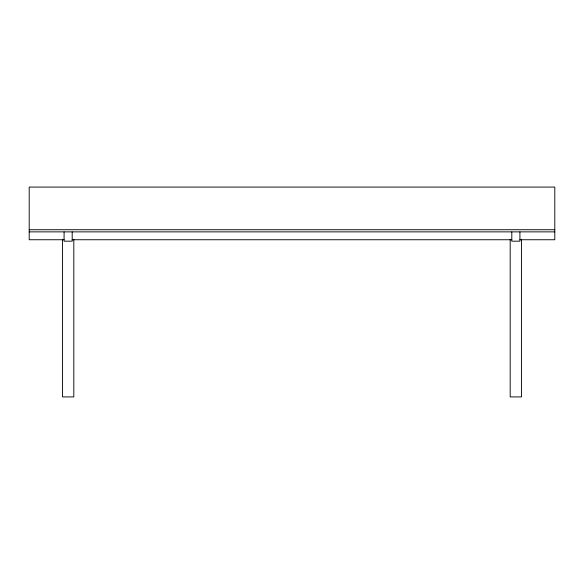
<?xml version="1.0" encoding="UTF-8"?>
<svg xmlns="http://www.w3.org/2000/svg" width="584" height="584" viewBox="0 0 584 584"><rect width="100%" height="100%" fill="white"/><g stroke="black" fill="none" stroke-linecap="round" stroke-linejoin="round"><path stroke-width="0.88" d="M29.2 229.724L554.8 229.724M29.2 231.87L554.8 231.87M64.079 239.739L29.2 239.739L29.2 187.084L554.8 187.084L554.8 239.739L519.921 239.739M72.19 239.739L511.81 239.739M521.541 239.338L521.541 396.916L510.19 396.916L510.19 239.338M519.921 231.957L519.921 241.177L511.81 241.177L511.81 231.957M73.81 239.338L73.81 396.916L62.459 396.916L62.459 239.338M72.19 231.957L72.19 241.177L64.079 241.177L64.079 231.957"/></g></svg>
